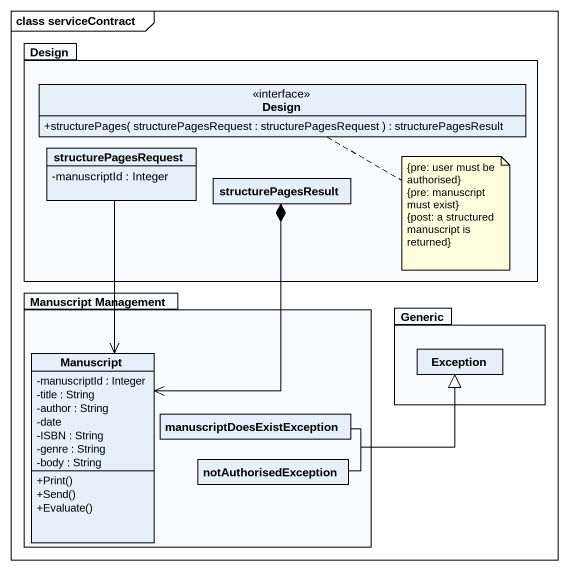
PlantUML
@startuml
mainframe class serviceContract
hide circle
hide empty members
skinparam classAttributeIconSize 0
package Design {
  interface "Design" as Design_2 {
    +structurePages( structurePagesRequest : structurePagesRequest ) : structurePagesResult
  }
  class structurePagesRequest {
    -manuscriptId : Integer
  }
  class structurePagesResult
}
package "Manuscript Management" as Manuscript_Management {
  class Manuscript {
    -manuscriptId : Integer
    -title : String
    -author : String
    -date
    -ISBN : String
    -genre : String
    -body : String
    +Print()
    +Send()
    +Evaluate()
  }
  class manuscriptDoesExistException
  class notAuthorisedException
}
package Generic {
  class "Exception" as Exception_
}
structurePagesRequest --> Manuscript
structurePagesResult *--> Manuscript
manuscriptDoesExistException -right-|> Exception_
notAuthorisedException -right-|> Exception_
note right of Design_2
  {pre: user must be authorised}
  {pre: manuscript must exist}
  {post: a structured manuscript is returned}
end note
@enduml
